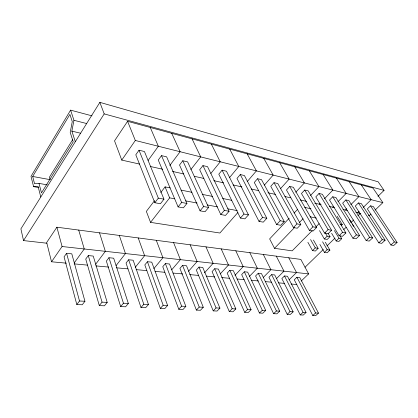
<?xml version="1.0" encoding="UTF-8"?>
<svg xmlns="http://www.w3.org/2000/svg" width="418" height="418" viewBox="0 0 418 418"><rect width="100%" height="100%" fill="white"/><g stroke="black" fill="none" stroke-linecap="round" stroke-linejoin="round"><path stroke-width="0.63" d="M75.297 141.718L71.875 131.116L73.949 120.285L70.59 110.133L92.017 115.854M70.59 110.133L31.005 176.37L33.602 186.653L38.686 187.53M32.688 176.459L69.905 114.391L72.272 121.607L70.203 132.401L73.218 141.806L41.466 192.87L38.994 183.397L34.548 183.758L32.688 176.459L50.029 179.646M72.737 139.555L49.423 177.18L50.108 179.662M377.982 196.293L384.064 190.383L378.154 181.804L99.865 102.363L20.9 228.876L23.528 240.58L46.868 243.213M23.528 240.58L104.192 113.895L99.865 102.363M301.2 281.032L308.63 273.9L300.824 259.4L56.89 227.199L46.68 242.492L51.529 261.783L66.425 263.162M375.056 210.139L382.867 202.641L373.008 188.079L127.584 121.309L114.537 140.856L121.763 160.094L139.586 164.075M51.529 261.783L62.073 246.516L56.89 227.199M121.763 160.094L135.317 140.474L127.584 121.309M66.577 253.308L64.069 256.877L76.807 304.529L82.231 304.779L84.943 301.268L71.802 253.851L66.577 253.308L79.514 300.997L76.807 304.529M139.006 150.219L135.793 154.791L154.812 202.73L160.434 203.738L163.96 199.182L144.435 151.52L139.006 150.219L158.328 198.137L163.96 199.182M74.289 262.802L84.253 248.982L78.709 230.078M148.097 160.475L158.349 146.258L150.261 127.48M88.282 255.565L85.737 259.035L99.306 305.574L104.453 305.814L107.207 302.402L93.251 256.082L88.282 255.565L102.049 302.141L99.306 305.574M161.5 155.621L158.265 160.042L178.089 206.9L183.392 207.85L186.94 203.446L166.636 156.854L161.5 155.621L181.631 202.464L186.94 203.446M95.68 264.223L105.357 251.322L99.494 232.821M169.797 165.471L180.116 151.724L171.714 133.316M108.941 257.713L106.371 261.088L120.677 306.566L125.567 306.796L128.347 303.473L113.68 258.204L108.941 257.713L123.451 303.222L120.677 306.566M182.786 160.737L179.526 165.011L200.05 210.829L205.055 211.727L208.613 207.469L187.645 161.902L182.786 160.737L203.603 206.539L208.613 207.469M154.54 200.671L146.347 211.393L150.548 222.376L219.894 233.019L237.931 212.454M160.784 192.499L165.073 186.883L170.194 187.912M154.812 202.73L158.328 198.137M116.068 265.613L125.457 253.559L119.308 235.439M190.848 169.572L200.718 156.896L192.05 138.849M150.548 222.376L169.656 197.86L165.073 186.883M128.639 259.761L126.043 263.047L141.002 307.512L145.657 307.732L148.458 304.492L133.159 260.231L128.639 259.761L143.797 304.257L141.002 307.512M202.949 165.58L199.679 169.724L220.793 214.544L225.527 215.39L229.09 211.273L207.558 166.688L202.949 165.58L224.356 210.39L229.09 211.273M178.089 206.9L181.631 202.464M135.218 267.363L144.623 255.685L138.222 237.936M210.876 173.433L220.244 161.803L211.351 144.1M147.434 261.715L144.821 264.918L160.35 308.411L164.786 308.62L167.608 305.464L151.75 262.159L147.434 261.715L163.166 305.239L160.35 308.411M222.083 170.178L218.807 174.191L240.418 218.06L244.901 218.86L248.464 214.868L226.457 171.228L222.083 170.178L243.981 214.037L248.464 214.868M200.05 210.829L203.603 206.539M153.866 268.607L162.921 257.718L156.29 240.319M229.404 177.739L238.782 166.458L229.696 149.09M165.392 263.58L162.759 266.705L178.799 309.273L183.032 309.466L185.858 306.389L169.515 264.009L165.392 263.58L181.626 306.175L178.799 309.273M240.256 174.546L236.985 178.439L259.019 221.388L263.272 222.151L266.83 218.274L244.42 175.544L240.256 174.546L262.577 217.485L266.83 218.274M171.714 269.803L180.398 259.656L173.574 242.602M247.163 181.673L256.401 170.878L247.153 153.84M220.793 214.544L224.356 210.39M182.561 265.362L179.918 268.413L196.403 310.088L200.447 310.276L203.284 307.272L186.506 265.775L182.561 265.362L199.24 307.068L196.403 310.088M257.551 178.7L254.28 182.478L276.669 224.55L280.708 225.271L284.256 221.509L261.511 179.651L257.551 178.7L280.217 220.761L284.256 221.509M188.508 271.308L197.124 261.516L190.122 244.786M264.364 185.101L273.168 175.09L263.779 158.365M240.418 218.06L243.981 214.037M198.994 267.071L196.345 270.054L213.227 310.872L217.088 311.055L219.931 308.118L202.772 267.463L198.994 267.071L216.064 307.92L219.931 308.118M274.02 182.656L270.754 186.329L293.436 227.549L297.276 228.238L300.814 224.586L277.798 183.565L274.02 182.656L296.979 223.87L300.814 224.586M204.496 272.86L213.138 263.293L205.98 246.881M280.52 188.659L289.146 179.103L279.642 162.675M214.737 268.706L212.083 271.622L229.31 311.619L233.009 311.791L235.851 308.923L218.363 269.082L214.737 268.706L232.157 308.735L235.851 308.923M289.726 186.428L286.466 190.002L309.393 230.407L313.051 231.06L316.572 227.512L293.331 187.295L289.726 186.428L312.92 226.833L316.572 227.512M259.019 221.388L262.577 217.485M220.265 273.879L228.484 264.996L221.19 248.888M295.787 192.228L304.388 182.932L294.789 166.798M229.837 270.279L227.183 273.126L244.708 312.335L248.25 312.502L251.093 309.696L233.317 270.639L229.837 270.279L247.555 309.519L251.093 309.696M304.717 190.033L301.472 193.508L324.593 233.129L328.078 233.751L331.584 230.297L308.16 190.859L304.717 190.033L328.104 229.649L331.584 230.297M276.669 224.55L280.217 220.761M234.984 275.321L243.203 266.632L235.794 250.816M310.537 195.462L318.939 186.585L309.263 170.737M289.209 218.217L269.647 238.887L274.506 248.323L292.166 250.852L312.288 230.527M294.094 213.049L297.653 209.293M244.331 271.784L241.672 274.569L259.463 313.025L262.859 313.181L265.702 310.438L247.67 272.128L244.331 271.784L262.305 310.266L265.702 310.438M319.044 193.471L315.815 196.862L339.092 235.721L342.415 236.316L345.9 232.951L322.335 194.266L319.044 193.471L342.577 232.335L345.9 232.951M213.227 310.872L216.064 307.92M293.436 227.549L296.979 223.87M274.506 248.323L294.418 227.664M299.398 222.501L303.019 218.745M249.243 276.575L257.336 268.199L249.818 252.671M319.211 204.193L320.089 203.284M324.488 198.728L332.853 190.08L323.114 174.505M258.251 273.231L255.597 275.953L273.618 313.683L276.873 313.834L279.71 311.149L261.459 273.565L258.251 273.231L276.45 310.982L279.71 311.149M332.749 196.768L329.536 200.065L352.928 238.203L356.105 238.767L359.569 235.491L335.9 197.521L332.749 196.768L356.392 234.9L359.569 235.491M229.31 311.619L232.157 308.735M309.393 230.407L312.92 226.833M263.277 277.447L270.911 269.709L263.309 254.447M332.592 207.182L333.496 206.262M338.021 201.68L346.167 193.419L336.38 178.115M315.945 226.833L319.148 223.599M271.632 274.621L268.983 277.286L287.197 314.315L290.327 314.461L293.154 311.828L274.72 274.94L271.632 274.621L290.029 311.671L293.154 311.828M345.874 199.919L342.671 203.138L366.158 240.569L369.193 241.113L372.631 237.915L348.894 200.645L345.874 199.919L369.596 237.351L372.631 237.915M276.35 278.738L283.968 271.157L276.288 256.161M345.42 210.045L346.768 208.702M350.817 204.679L358.916 196.622L349.093 181.574M244.708 312.335L247.555 309.519M324.593 233.129L328.104 229.649M284.506 275.958L281.863 278.571L300.249 314.921L303.254 315.062L306.07 312.486L287.48 276.267L284.506 275.958L303.066 312.335L306.07 312.486M358.451 202.939L355.269 206.079L378.807 242.832L381.718 243.354L385.13 240.235L361.345 203.634L358.451 202.939L382.224 239.697L385.13 240.235M312.523 250.612L315.287 247.89L318.129 248.329L315.371 251.035L312.523 250.612L307.883 242.288M324.352 238.965L327.195 236.165L330.027 236.661L327.184 239.446L324.352 238.965L319.524 230.631M341.449 225.459L342.29 224.638L337.216 216.336M289.078 279.83L296.534 272.552L288.781 257.812M357.724 212.793L359.109 211.44M363.273 207.375L371.137 199.694L361.293 184.892M305.025 267.264L323.266 249.52M327.007 245.883L334.959 238.15M343.842 229.503L346.182 227.23M350.859 222.679L353.665 219.952M357.876 215.855L360.211 213.582M259.463 313.025L262.305 310.266M339.092 235.721L342.577 232.335M296.905 277.249L294.267 279.804L312.789 315.506L315.684 315.637L318.49 313.113L299.763 277.547L296.905 277.249L315.6 312.967L318.49 313.113M370.515 205.839L367.354 208.906L390.924 245L393.714 245.502L397.1 242.456L373.29 206.508L370.515 205.839L394.32 241.944L397.1 242.456M324.405 252.373L327.153 249.708L329.891 250.131L327.142 252.78L324.405 252.373L319.89 244.467M336.182 240.972L339.014 238.234L341.741 238.709L338.909 241.437L336.182 240.972L331.652 233.322M370.918 214.11L369.538 215.432L368.295 215.155M273.618 313.683L276.45 310.982M352.928 238.203L356.392 234.9M287.197 314.315L290.029 311.671M366.158 240.569L369.596 237.351M300.249 314.921L303.066 312.335M378.807 242.832L382.224 239.697M312.789 315.506L315.6 312.967M390.924 245L394.32 241.944M33.602 186.653L38.033 186.323L40.792 197.003M79.514 300.997L84.943 301.268M102.049 302.141L107.207 302.402M123.451 303.222L128.347 303.473M143.797 304.257L148.458 304.492M163.166 305.239L167.608 305.464M181.626 306.175L185.858 306.389M199.24 307.068L203.284 307.272M74.185 263.883L87.529 265.122M95.806 265.89L108.701 267.086M116.413 267.802L127.856 268.863M136.096 269.626L146.781 270.618M155.031 271.381L164.718 272.28M173.083 273.058L182.713 273.952M189.756 274.605L198.712 275.436M206.377 276.146L214.685 276.915M221.718 277.568L229.398 278.284M237.095 278.994L244.164 279.652M251.27 280.311L258.392 280.969M265.289 281.612L271.517 282.187M278.43 282.829L284.721 283.414M291.1 284.005L296.848 284.538M62.073 246.516L308.63 273.9M38.994 183.397L47.307 184.871M169.656 197.86L174.761 198.822M185.613 200.87L197.097 203.038M207.312 204.966L217.522 206.889M227.732 208.817L237.304 210.625M340.033 224.194L342.29 224.638M181.072 190.106L191.951 192.301M202.187 194.36L212.422 196.423M222.663 198.487L231.619 200.295M310.119 216.806L316.379 218.06M304.691 207.406L310.929 208.739M150.25 166.458L162.639 169.227M172.582 171.448L183.789 173.951M194.448 176.328L203.879 178.434M213.802 180.654L223.682 182.859M233.103 184.96L241.912 186.93M251.249 189.014L258.711 190.681M267.948 192.745L275.342 194.396M284.893 196.528L290.625 197.808M300.15 199.935L306.504 201.356M314.764 203.2L321.118 204.621M329.405 206.471L334.426 207.589M342.974 209.502L347.264 210.458M355.88 212.381L360.833 213.488M71.875 131.116L80.742 133.279M135.317 140.474L382.867 202.641M73.949 120.285L86.589 123.529M104.192 113.895L384.064 190.383M349.187 219.319L351.559 223.134M352.238 224.226L353.597 226.404M339.777 235.444L341.741 238.709M334.442 230.579L339.014 238.234M328.078 233.338L330.027 236.661M325.246 232.831L327.195 236.165M325.335 242.252L329.891 250.131M322.602 241.803L327.153 249.708M313.437 240.031L318.129 248.329M310.6 239.566L315.287 247.89"/></g></svg>
